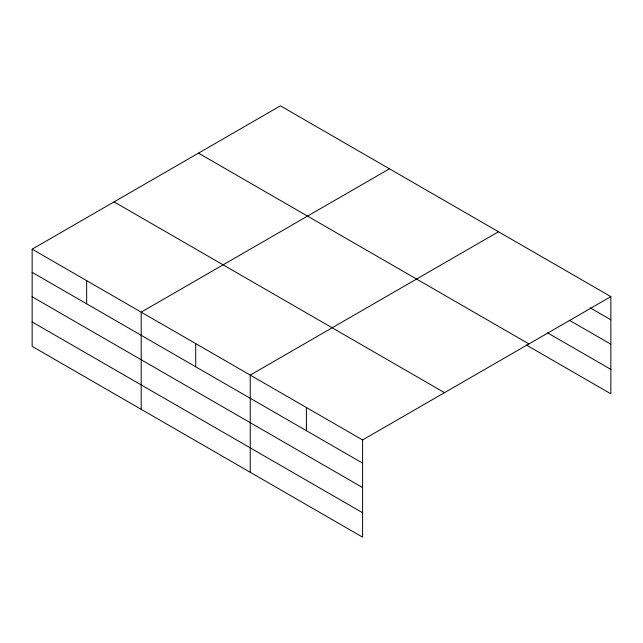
<?xml version="1.0" encoding="UTF-8"?>
<svg xmlns="http://www.w3.org/2000/svg" width="643" height="643" viewBox="0 0 643 643"><rect width="100%" height="100%" fill="white"/><g stroke="black" fill="none" stroke-linecap="round" stroke-linejoin="round"><path stroke-width="0.96" d="M526.159 344.921L610.85 393.821L610.85 296.624L280.412 105.846L32.15 249.179L32.15 346.376L362.588 537.154L362.588 439.957L32.15 249.179M389.457 168.804L141.195 312.136L141.195 409.334M498.502 231.753L250.24 375.094L250.24 472.292M362.588 439.957L610.85 296.624M590.105 307.82L610.85 319.788M569.368 320.27L610.85 344.222M547.764 332.97L610.85 369.387M198.486 153.147L528.924 343.925M114.076 201.878L444.514 392.656M32.15 272.351L362.588 463.129M32.15 296.785L362.588 487.555M32.15 321.95L362.588 512.728M306.414 407.525L306.414 430.697M195.713 343.611L195.713 366.783M86.668 280.661L86.668 303.826"/></g></svg>
